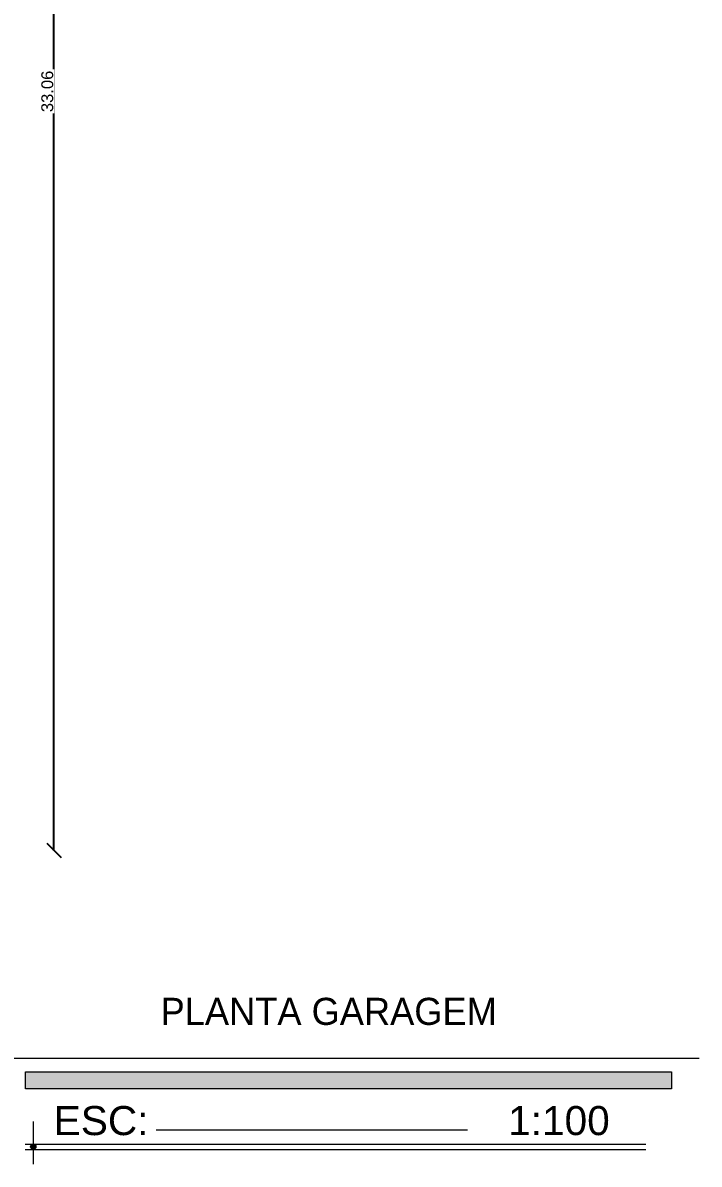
# Model space of a CAD drawing. Header units: metres. Extents: x -182 to 99, y 70 to 117.
# Drawn here: x -147.38 to -132.66, y 71 to 95.85 of the extents above; entities that cross this region are included whole.
import ezdxf

# ---------------------------------------------------------------- set-up
doc = ezdxf.new("R2010")
doc.units = ezdxf.units.M
doc.header["$LTSCALE"] = 0.01
for name, color, linetype, lineweight in [('A-ANNO-TEXT', 2, 'Continuous', 9), ('M-EQPT', 6, 'Continuous', 9), ('referencia', 161, 'Continuous', 15), ('Sillas', 7, 'Continuous', 18), ('TEXTO', 120, 'Continuous', 50)]:
    doc.layers.add(name, color=color, linetype=linetype, lineweight=lineweight)
doc.styles.add('Arial', font='arial.ttf', dxfattribs={"height": 0.29506})
doc.styles.add('Arial_2', font='arial.ttf', dxfattribs={"height": 0.258177})
doc.dimstyles.new('Diagonal', dxfattribs={"dimscale": 0.3048, "dimtxt": 0.258177, "dimasz": 1.025262, "dimexe": 0.984252, "dimexo": 0.615157, "dimgap": 0.04101, "dimtad": 1, "dimrnd": 0.01, "dimzin": 0, "dimdsep": 46, "dimtxsty": 'Arial_2', "dimblk1": 'OBLIQUE', "dimblk2": 'OBLIQUE', "dimsah": 1, "dimcen": 0.09, "dimse1": 1, "dimse2": 1, "dimazin": 0, "dimtfac": 1, "dimtix": 1, "dimtmove": 0, "dimatfit": 3, "dimfxl": 1, "dimtvp": 1, "dimtfill": 1, "dimtolj": 1, "dimtzin": 0, "dimarcsym": 2})

# ---------------------------------------------------------------- blocks, each defined once
blk = doc.blocks.new('_Oblique')
at = {"color": 0, "linetype": 'ByBlock', "lineweight": -2}
blk.add_line((-0.5, -0.5), (0.5, 0.5), dxfattribs=at)
blk = doc.blocks.new('*D911')
at = {"layer": 'Defpoints', "color": 0, "ltscale": 0.5, "transparency": 16777216}
for p in [(-153.491, 110.89), (-146.705, 110.89), (-153.491, 77.83)]:
    blk.add_point(p, dxfattribs=at)
at = {"layer": 'M-EQPT', "color": 0, "lineweight": -2, "ltscale": 0.5, "transparency": 16777216}
blk.add_line((-146.705, 77.83), (-146.705, 110.89), dxfattribs=at)
at = {"layer": 'M-EQPT', "color": 0, "lineweight": -2, "ltscale": 0.5, "transparency": 16777216, "xscale": 0.3125, "yscale": 0.3125, "zscale": 0.3125}
for p, rotation in [((-146.705, 110.89), 90), ((-146.705, 77.83), 270)]:
    blk.add_blockref('_Oblique', p, dxfattribs=dict(at, rotation=rotation))
at = {"layer": 'M-EQPT', "color": 0, "ltscale": 0.5, "transparency": 16777216, "insert": (-146.85, 94.36), "char_height": 0.2582, "attachment_point": 5, "rotation": 90, "style": 'Arial_2', "bg_fill": 3, "box_fill_scale": 1.1, "bg_fill_color": 256, "bg_fill_true_color": 13158600, "bg_fill_transparency": 0}
blk.add_mtext('\\A1;33.06', dxfattribs=at)

msp = doc.modelspace()

# ---------------------------------------------------------------- hatches: boundary and pattern name
at = {"layer": 'referencia'}
msp.add_hatch(color=20, dxfattribs=at).paths.add_polyline_path([(-147.099, 71.378, 1), (-147.215, 71.378, 1)])
at = {"layer": 'Sillas'}
msp.add_hatch(color=20, dxfattribs=at).paths.add_polyline_path([(-133.257, 73.008), (-147.328, 73.008), (-147.328, 72.637), (-133.257, 72.637)])

# ---------------------------------------------------------------- linework, layer by layer
at = {"layer": 'referencia', "color": 5}
for p, q in [((-147.622, 73.31), (-132.655, 73.31)), ((-147.157, 71.931), (-147.157, 71.436)), ((-144.483, 71.745), (-137.699, 71.745)), ((-147.331, 71.436), (-133.817, 71.436)), ((-147.331, 71.32), (-133.817, 71.32)), ((-147.157, 71.32), (-147.157, 70.998))]:
    msp.add_line(p, q, dxfattribs=at)
at = {"layer": 'referencia'}
msp.add_lwpolyline([(-147.328, 73.008), (-133.257, 73.008), (-133.257, 72.637), (-147.328, 72.637)], close=True, dxfattribs=at)
at = {"layer": 'referencia', "color": 5}
msp.add_circle((-147.157, 71.378), 0.058, dxfattribs=at)

# ---------------------------------------------------------------- texts
at = {"layer": 'A-ANNO-TEXT', "color": 7, "insert": (-144.384, 74.621, 0), "char_height": 0.59012, "width": 9.82898, "attachment_point": 1, "line_spacing_factor": 0.938532, "style": 'Arial', "bg_fill": 3, "box_fill_scale": 1.25, "bg_fill_color": 7, "bg_fill_transparency": 0}
msp.add_mtext('{\\fEras Demi ITC|b0|i0|c0|p34;PLANTA GARAGEM}', dxfattribs=at)
at = {"layer": 'TEXTO', "char_height": 0.63308, "width": 3.58545, "attachment_point": 1}
for s, insert in [('{\\fArial|b0|i0|c0|p34;\\C7;ESC:}', (-146.711, 72.264)), ('{\\fArial|b0|i0|c0|p34;\\C7;1:100}', (-136.815, 72.264))]:
    msp.add_mtext(s, dxfattribs=dict(at, insert=insert))

# ---------------------------------------------------------------- dimensions: what is measured, and where the dimension line sits
at = {"layer": 'M-EQPT', "color": 1, "ltscale": 0.5}
dim = msp.add_linear_dim(base=(-146.705, 110.89), p1=(-153.491, 77.83), p2=(-153.491, 110.89), angle=90, dimstyle='Diagonal', override={"dimpost": '<>'}, dxfattribs=at)
dim.commit()
dim.dimension.update_dxf_attribs({"geometry": '*D911', "text_midpoint": (-146.85, 94.36)})

doc.saveas('drawing.dxf')
